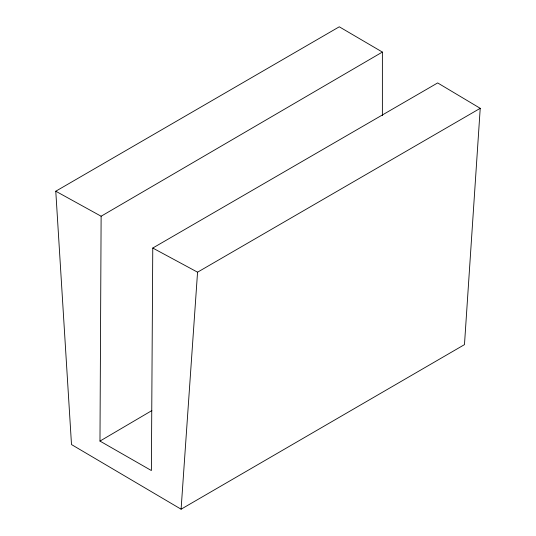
<?xml version="1.0" encoding="UTF-8"?>
<svg xmlns="http://www.w3.org/2000/svg" width="536" height="536" viewBox="0 0 536 536"><rect width="100%" height="100%" fill="white"/><g stroke="black" fill="none" stroke-linecap="round" stroke-linejoin="round"><path stroke-width="0.8" d="M99.977 441.088L101.123 216.229L382.382 52.066L339.275 26.8L55.778 191.218L71.502 444.558L181.094 509.2L464.471 344.628L480.223 108.319L437.671 82.926L152.767 248.041L151.38 470.541L99.977 441.088L151.849 410.589M181.094 509.2L197.556 272.188L480.223 108.319M152.767 248.041L197.556 272.188M55.778 191.218L101.123 216.229M382.382 52.066L382.382 115.535"/></g></svg>
